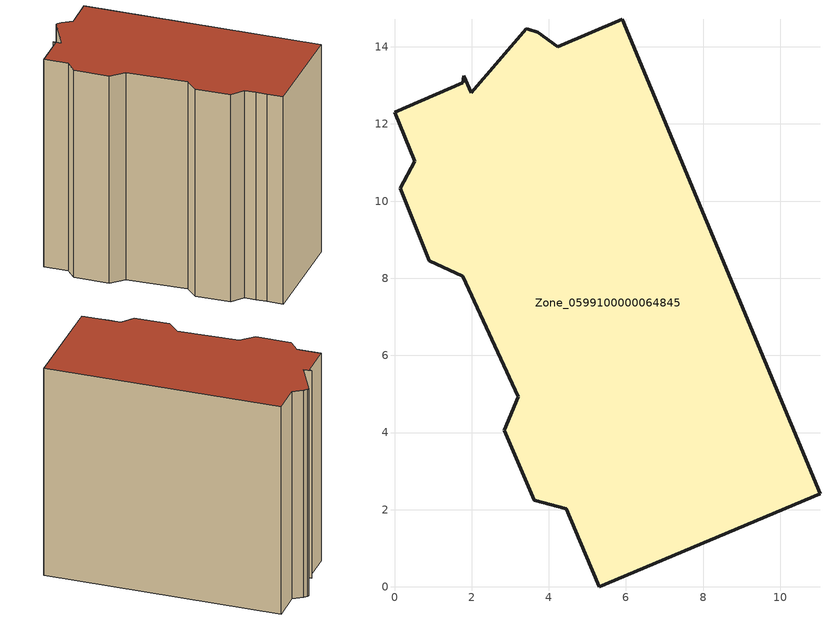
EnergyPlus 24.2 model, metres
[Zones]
Zone_0599100000064845
 floor ground (C_G): 1.77,13.07 1.8,13.24 1.99,12.8 3.41,14.47 3.47,14.46 3.72,14.38 4.23,14 5.9,14.72 11.03,2.41 5.31,0 4.94,0.86 4.7,1.44 4.45,2.02 3.62,2.25 2.84,4.06 3.21,4.93 1.77,8.05 0.9,8.45 0.15,10.33 0.52,11.04 0,12.31 z0
 wall outside (C_F): 0,12.31 0.52,11.04 0.15,10.33 0.9,8.45 1.77,8.05 3.21,4.93 2.84,4.06 3.62,2.25 4.45,2.02 4.7,1.44 4.94,0.86 5.31,0 11.03,2.41 5.9,14.72 4.23,14 3.72,14.38 3.47,14.46 3.41,14.47 1.99,12.8 1.8,13.24 1.77,13.07 0,12.31 z0:12.48
 roof outside (C_R): 1.8,13.24 1.77,13.07 0,12.31 0.52,11.04 0.15,10.33 0.9,8.45 1.77,8.05 3.21,4.93 2.84,4.06 3.62,2.25 4.45,2.02 4.7,1.44 4.94,0.86 5.31,0 11.03,2.41 5.9,14.72 4.23,14 3.72,14.38 3.47,14.46 3.41,14.47 1.99,12.8 z12.48
[BUILDING]
Pand.0599100000064845: North Axis=0; Terrain=City; Loads Convergence Tolerance Value=0.04; Temperature Convergence Tolerance Value=0.4; Solar Distribution=FullExterior; Maximum Number of Warmup Days=25; Minimum Number of Warmup Days=1
[Site:Location]
Rotterdam.The.Hague.AP_ZH_NLD Design_Conditions: Latitude=51.96; Longitude=4.45; Time Zone=1; Elevation=-4.5
[SITE:GROUNDTEMPERATURE:BUILDINGSURFACE]
18, 18, 18, 18, 18, 18, 18, 18, 18, 18, 18, 18
[MATERIAL] Thermal Absorptance=0.9; Solar Absorptance=0.7; Visible Absorptance=0.7
Name | Roughness | Thickness | Conductivity | Density | Specific Heat
G.TC.1946 | MediumSmooth | 0.15 | 1 | 540 | 1210
F.TC.1946 | Rough | 0.3 | 0.857143 | 1920 | 840
R.TC.1946 | MediumRough | 0.2 | 0.909091 | 1500 | 1000
[CONSTRUCTION]
C_G: G.TC.1946
C_F: F.TC.1946
C_R: R.TC.1946
[ZONE]
Zone_0599100000064845: Type=1; Multiplier=1; Ceiling Height=Autocalculate; Volume=Autocalculate; Floor Area=autocalculate; Part of Total Floor Area=Yes
[ZONEINFILTRATION:DESIGNFLOWRATE]
Infil_Zone_0599100000064845: Zone or ZoneList or Space or SpaceList=Zone_0599100000064845; Schedule=AlwaysOn; Design Flow Rate Calculation Method=Flow/Area; Flow Rate per Floor Area=0.003; Constant Term Coefficient=1; Temperature Term Coefficient=0; Velocity Term Coefficient=0; Velocity Squared Term Coefficient=0
[HVACTEMPLATE:ZONE:IDEALLOADSAIRSYSTEM]
Zone_0599100000064845: Maximum Heating Supply Air Temperature=50; Minimum Cooling Supply Air Temperature=13; Maximum Heating Supply Air Humidity Ratio=0.0156; Minimum Cooling Supply Air Humidity Ratio=0.0077; Heating Limit=NoLimit; Cooling Limit=NoLimit; Dehumidification Control Type=ConstantSensibleHeatRatio; Cooling Sensible Heat Ratio=0.7; Dehumidification Setpoint=60; Humidification Control Type=None; Humidification Setpoint=30; Outdoor Air Method=None; Outdoor Air Flow Rate per Person=0.00944; Outdoor Air Flow Rate per Zone Floor Area=0; Outdoor Air Flow Rate per Zone=0; Demand Controlled Ventilation Type=None; Outdoor Air Economizer Type=NoEconomizer; Heat Recovery Type=None; Sensible Heat Recovery Effectiveness=0.7; Latent Heat Recovery Effectiveness=0.65
[ZONECONTROL:THERMOSTAT]
ThermostatControl_Zone_0599100000064845: Zone or ZoneList=Zone_0599100000064845; Control Type Schedule=DualSetpointControlType; Control 1=Thermostat_Zone_0599100000064845; Temperature Difference Between Cutout And Setpoint=0
[THERMOSTATSETPOINT:DUALSETPOINT]
Thermostat_Zone_0599100000064845: Heating Setpoint Temperature Schedule=HeatingSetpoint_Zone_0599100000064845; Cooling Setpoint Temperature Schedule=CoolingSetpoint_Zone_0599100000064845
[SCHEDULE:COMPACT]
HeatingSetpoint_Zone_0599100000064845: Through: 12/31, For: AllDays, Until: 24:00, 21
CoolingSetpoint_Zone_0599100000064845: Through: 12/31, For: AllDays, Until: 24:00, 24
DualSetpointControlType: Through: 12/31, For: AllDays, Until: 24:00, 4
AlwaysOn: Through: 12/31, For: AllDays, Until: 24:00, 1
